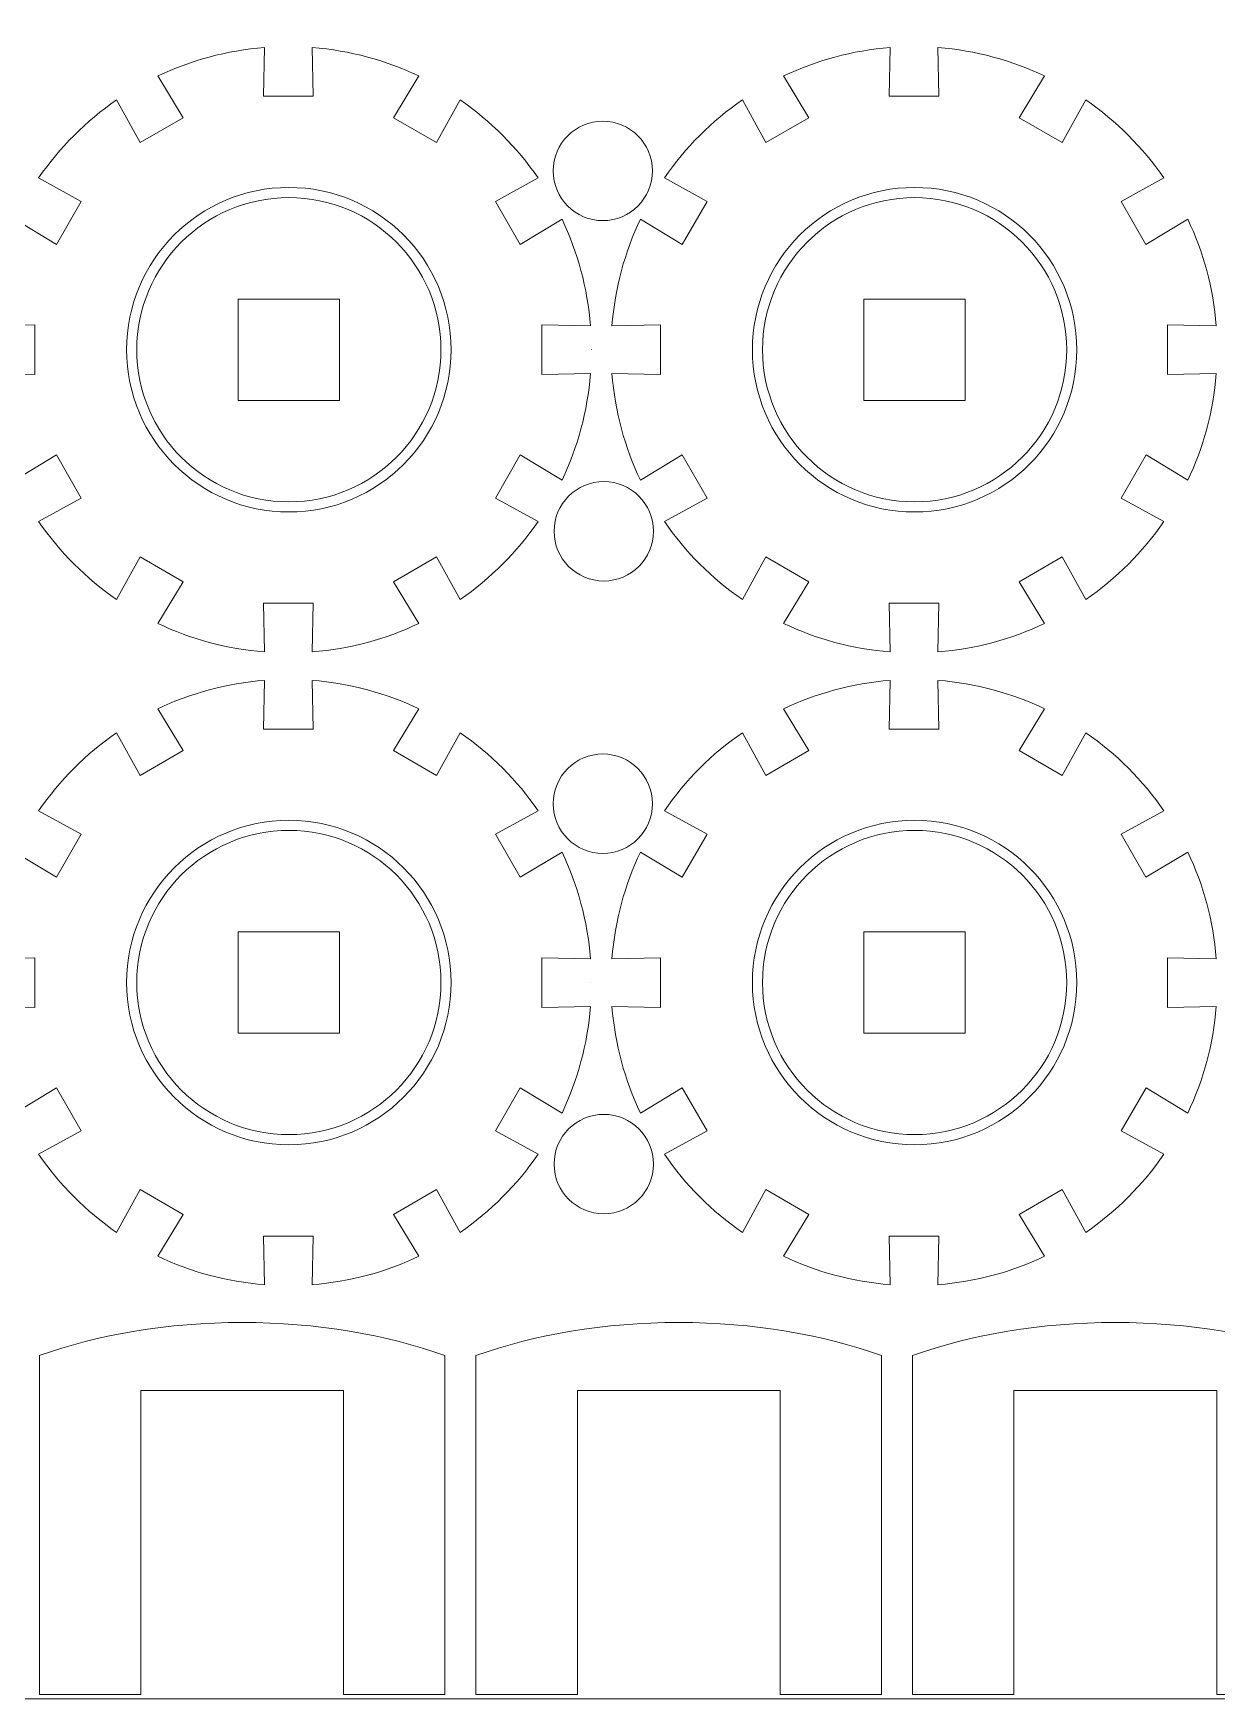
# Model space of a CAD drawing. Header units: centimetres. Extents: x -226 to -75, y 0 to 222.
# Drawn here: x -222.06 to -216.22, y 0.32 to 8.53 of the extents above; entities that cross this region are included whole.
import ezdxf

# ---------------------------------------------------------------- set-up
doc = ezdxf.new("R2010")
doc.units = ezdxf.units.CM
doc.header["$MEASUREMENT"] = 0
doc.layers.add('layer 1', color=7, linetype='Continuous')

msp = doc.modelspace()

# ---------------------------------------------------------------- linework, layer by layer
at = {"layer": 'layer 1', "color": 250, "lineweight": 20}
msp.add_lwpolyline([(-225.83724, 0.31703), (-195.83724, 0.31703), (-195.83724, 30.31703), (-225.83724, 30.31703), (-225.83724, 0.31703)], close=True, dxfattribs=at)
at = {"layer": 'layer 1', "color": 1, "lineweight": 9}
for points, knots in [([(-219.78056, 6.23649), (-219.78056, 6.23649), (-219.65805, 6.44865), (-219.65805, 6.44865), (-219.65805, 6.44865), (-219.65805, 6.44865), (-219.45216, 6.32405), (-219.45216, 6.32405), (-219.45216, 6.32405), (-219.37512, 6.48545), (-219.3265, 6.66286), (-219.31193, 6.84987), (-219.31193, 6.84987), (-219.31193, 6.84987), (-219.55189, 6.84496), (-219.55189, 6.84496), (-219.55189, 6.84496), (-219.55189, 6.84496), (-219.55189, 7.08997), (-219.55189, 7.08997), (-219.55189, 7.08997), (-219.55189, 7.08997), (-219.31193, 7.08503), (-219.31193, 7.08503), (-219.31193, 7.08503), (-219.32647, 7.27204), (-219.37508, 7.44945), (-219.45213, 7.61081), (-219.45213, 7.61081), (-219.45213, 7.61081), (-219.65808, 7.48631), (-219.65808, 7.48631), (-219.65808, 7.48631), (-219.65808, 7.48631), (-219.7806, 7.69844), (-219.7806, 7.69844), (-219.7806, 7.69844), (-219.7806, 7.69844), (-219.57003, 7.81429), (-219.57003, 7.81429), (-219.57003, 7.81429), (-219.67374, 7.96482), (-219.80424, 8.09531), (-219.95477, 8.1991), (-219.95477, 8.1991), (-219.95477, 8.1991), (-220.07072, 7.98853), (-220.07072, 7.98853), (-220.07072, 7.98853), (-220.07072, 7.98853), (-220.28289, 8.11105), (-220.28289, 8.11105), (-220.28289, 8.11105), (-220.28289, 8.11105), (-220.15825, 8.317), (-220.15825, 8.317), (-220.15825, 8.317), (-220.31961, 8.39401), (-220.49706, 8.44266), (-220.68403, 8.45726), (-220.68403, 8.45726), (-220.68403, 8.45726), (-220.67916, 8.21727), (-220.67916, 8.21727), (-220.67916, 8.21727), (-220.67916, 8.21727), (-220.92416, 8.21727), (-220.92416, 8.21727), (-220.92416, 8.21727), (-220.92416, 8.21727), (-220.91926, 8.45726), (-220.91926, 8.45726), (-220.91926, 8.45726), (-221.10627, 8.44266), (-221.28365, 8.39408), (-221.44501, 8.317), (-221.44501, 8.317), (-221.44501, 8.317), (-221.32048, 8.11112), (-221.32048, 8.11112), (-221.32048, 8.11112), (-221.32048, 8.11112), (-221.53267, 7.9886), (-221.53267, 7.9886), (-221.53267, 7.9886), (-221.53267, 7.9886), (-221.64852, 8.1991), (-221.64852, 8.1991), (-221.64852, 8.1991), (-221.79905, 8.09538), (-221.92958, 7.96489), (-222.03326, 7.81436), (-222.03326, 7.81436), (-222.03326, 7.81436), (-221.82283, 7.69844), (-221.82283, 7.69844), (-221.82283, 7.69844), (-221.82283, 7.69844), (-221.94528, 7.48631), (-221.94528, 7.48631), (-221.94528, 7.48631), (-221.94528, 7.48631), (-222.15116, 7.61088), (-222.15116, 7.61088), (-222.15116, 7.61088), (-222.22828, 7.44952), (-222.27689, 7.27207), (-222.29146, 7.0851), (-222.29146, 7.0851), (-222.29146, 7.0851), (-222.05154, 7.08997), (-222.05154, 7.08997), (-222.05154, 7.08997), (-222.05154, 7.08997), (-222.0515, 6.84496), (-222.0515, 6.84496), (-222.0515, 6.84496), (-222.0515, 6.84496), (-222.29146, 6.84994), (-222.29146, 6.84994), (-222.29146, 6.84994), (-222.27689, 6.66293), (-222.22828, 6.48552), (-222.1512, 6.32412), (-222.1512, 6.32412), (-222.1512, 6.32412), (-221.94535, 6.44865), (-221.94535, 6.44865), (-221.94535, 6.44865), (-221.94535, 6.44865), (-221.82283, 6.23649), (-221.82283, 6.23649), (-221.82283, 6.23649), (-221.82283, 6.23649), (-222.0333, 6.12068), (-222.0333, 6.12068), (-222.0333, 6.12068), (-221.92958, 5.97011), (-221.79909, 5.83955), (-221.64852, 5.73587), (-221.64852, 5.73587), (-221.64852, 5.73587), (-221.53271, 5.94626), (-221.53271, 5.94626), (-221.53271, 5.94626), (-221.53271, 5.94626), (-221.32051, 5.82385), (-221.32051, 5.82385), (-221.32051, 5.82385), (-221.32051, 5.82385), (-221.44508, 5.61797), (-221.44508, 5.61797), (-221.44508, 5.61797), (-221.28368, 5.54092), (-221.10627, 5.49227), (-220.91926, 5.47774), (-220.91926, 5.47774), (-220.91926, 5.47774), (-220.92416, 5.71766), (-220.92416, 5.71766), (-220.92416, 5.71766), (-220.92416, 5.71766), (-220.67916, 5.71766), (-220.67916, 5.71766), (-220.67916, 5.71766), (-220.67916, 5.71766), (-220.68406, 5.47774), (-220.68406, 5.47774), (-220.68406, 5.47774), (-220.49713, 5.49227), (-220.31968, 5.54092), (-220.15832, 5.61797), (-220.15832, 5.61797), (-220.15832, 5.61797), (-220.28285, 5.82385), (-220.28285, 5.82385), (-220.28285, 5.82385), (-220.28285, 5.82385), (-220.07069, 5.94633), (-220.07069, 5.94633), (-220.07069, 5.94633), (-220.07069, 5.94633), (-219.95484, 5.73587), (-219.95484, 5.73587), (-219.95484, 5.73587), (-219.80431, 5.83955), (-219.67381, 5.97011), (-219.5701, 6.12061), (-219.5701, 6.12061), (-219.5701, 6.12061), (-219.78056, 6.23649), (-219.78056, 6.23649)], [0, 0, 0, 0, 0.0204082, 0.0204082, 0.0204082, 0.0204082, 0.0408163, 0.0408163, 0.0408163, 0.0408163, 0.0612245, 0.0612245, 0.0612245, 0.0612245, 0.0816327, 0.0816327, 0.0816327, 0.0816327, 0.1020408, 0.1020408, 0.1020408, 0.1020408, 0.122449, 0.122449, 0.122449, 0.122449, 0.1428571, 0.1428571, 0.1428571, 0.1428571, 0.1632653, 0.1632653, 0.1632653, 0.1632653, 0.1836735, 0.1836735, 0.1836735, 0.1836735, 0.2040816, 0.2040816, 0.2040816, 0.2040816, 0.2244898, 0.2244898, 0.2244898, 0.2244898, 0.244898, 0.244898, 0.244898, 0.244898, 0.2653061, 0.2653061, 0.2653061, 0.2653061, 0.2857143, 0.2857143, 0.2857143, 0.2857143, 0.3061224, 0.3061224, 0.3061224, 0.3061224, 0.3265306, 0.3265306, 0.3265306, 0.3265306, 0.3469388, 0.3469388, 0.3469388, 0.3469388, 0.3673469, 0.3673469, 0.3673469, 0.3673469, 0.3877551, 0.3877551, 0.3877551, 0.3877551, 0.4081633, 0.4081633, 0.4081633, 0.4081633, 0.4285714, 0.4285714, 0.4285714, 0.4285714, 0.4489796, 0.4489796, 0.4489796, 0.4489796, 0.4693878, 0.4693878, 0.4693878, 0.4693878, 0.4897959, 0.4897959, 0.4897959, 0.4897959, 0.5102041, 0.5102041, 0.5102041, 0.5102041, 0.5306122, 0.5306122, 0.5306122, 0.5306122, 0.5510204, 0.5510204, 0.5510204, 0.5510204, 0.5714286, 0.5714286, 0.5714286, 0.5714286, 0.5918367, 0.5918367, 0.5918367, 0.5918367, 0.6122449, 0.6122449, 0.6122449, 0.6122449, 0.6326531, 0.6326531, 0.6326531, 0.6326531, 0.6530612, 0.6530612, 0.6530612, 0.6530612, 0.6734694, 0.6734694, 0.6734694, 0.6734694, 0.6938776, 0.6938776, 0.6938776, 0.6938776, 0.7142857, 0.7142857, 0.7142857, 0.7142857, 0.7346939, 0.7346939, 0.7346939, 0.7346939, 0.755102, 0.755102, 0.755102, 0.755102, 0.7755102, 0.7755102, 0.7755102, 0.7755102, 0.7959184, 0.7959184, 0.7959184, 0.7959184, 0.8163265, 0.8163265, 0.8163265, 0.8163265, 0.8367347, 0.8367347, 0.8367347, 0.8367347, 0.8571429, 0.8571429, 0.8571429, 0.8571429, 0.877551, 0.877551, 0.877551, 0.877551, 0.8979592, 0.8979592, 0.8979592, 0.8979592, 0.9183673, 0.9183673, 0.9183673, 0.9183673, 0.9387755, 0.9387755, 0.9387755, 0.9387755, 0.9591837, 0.9591837, 0.9591837, 0.9591837, 1, 1, 1, 1]), ([(-216.69486, 6.23649), (-216.69486, 6.23649), (-216.57234, 6.44865), (-216.57234, 6.44865), (-216.57234, 6.44865), (-216.57234, 6.44865), (-216.36646, 6.32405), (-216.36646, 6.32405), (-216.36646, 6.32405), (-216.28941, 6.48545), (-216.2408, 6.66286), (-216.22623, 6.84987), (-216.22623, 6.84987), (-216.22623, 6.84987), (-216.46619, 6.84496), (-216.46619, 6.84496), (-216.46619, 6.84496), (-216.46619, 6.84496), (-216.46619, 7.08997), (-216.46619, 7.08997), (-216.46619, 7.08997), (-216.46619, 7.08997), (-216.22623, 7.08503), (-216.22623, 7.08503), (-216.22623, 7.08503), (-216.24076, 7.27204), (-216.28938, 7.44945), (-216.36642, 7.61081), (-216.36642, 7.61081), (-216.36642, 7.61081), (-216.57238, 7.48631), (-216.57238, 7.48631), (-216.57238, 7.48631), (-216.57238, 7.48631), (-216.6949, 7.69844), (-216.6949, 7.69844), (-216.6949, 7.69844), (-216.6949, 7.69844), (-216.48432, 7.81429), (-216.48432, 7.81429), (-216.48432, 7.81429), (-216.58804, 7.96482), (-216.71853, 8.09531), (-216.86906, 8.1991), (-216.86906, 8.1991), (-216.86906, 8.1991), (-216.98502, 7.98853), (-216.98502, 7.98853), (-216.98502, 7.98853), (-216.98502, 7.98853), (-217.19718, 8.11105), (-217.19718, 8.11105), (-217.19718, 8.11105), (-217.19718, 8.11105), (-217.07254, 8.317), (-217.07254, 8.317), (-217.07254, 8.317), (-217.2339, 8.39401), (-217.41135, 8.44266), (-217.59832, 8.45726), (-217.59832, 8.45726), (-217.59832, 8.45726), (-217.59346, 8.21727), (-217.59346, 8.21727), (-217.59346, 8.21727), (-217.59346, 8.21727), (-217.83846, 8.21727), (-217.83846, 8.21727), (-217.83846, 8.21727), (-217.83846, 8.21727), (-217.83356, 8.45726), (-217.83356, 8.45726), (-217.83356, 8.45726), (-218.02056, 8.44266), (-218.19794, 8.39408), (-218.3593, 8.317), (-218.3593, 8.317), (-218.3593, 8.317), (-218.23477, 8.11112), (-218.23477, 8.11112), (-218.23477, 8.11112), (-218.23477, 8.11112), (-218.44697, 7.9886), (-218.44697, 7.9886), (-218.44697, 7.9886), (-218.44697, 7.9886), (-218.56282, 8.1991), (-218.56282, 8.1991), (-218.56282, 8.1991), (-218.71335, 8.09538), (-218.84388, 7.96489), (-218.94756, 7.81436), (-218.94756, 7.81436), (-218.94756, 7.81436), (-218.73713, 7.69844), (-218.73713, 7.69844), (-218.73713, 7.69844), (-218.73713, 7.69844), (-218.85958, 7.48631), (-218.85958, 7.48631), (-218.85958, 7.48631), (-218.85958, 7.48631), (-219.06546, 7.61088), (-219.06546, 7.61088), (-219.06546, 7.61088), (-219.14257, 7.44952), (-219.19119, 7.27207), (-219.20576, 7.0851), (-219.20576, 7.0851), (-219.20576, 7.0851), (-218.96583, 7.08997), (-218.96583, 7.08997), (-218.96583, 7.08997), (-218.96583, 7.08997), (-218.9658, 6.84496), (-218.9658, 6.84496), (-218.9658, 6.84496), (-218.9658, 6.84496), (-219.20576, 6.84994), (-219.20576, 6.84994), (-219.20576, 6.84994), (-219.19119, 6.66293), (-219.14257, 6.48552), (-219.06549, 6.32412), (-219.06549, 6.32412), (-219.06549, 6.32412), (-218.85965, 6.44865), (-218.85965, 6.44865), (-218.85965, 6.44865), (-218.85965, 6.44865), (-218.73713, 6.23649), (-218.73713, 6.23649), (-218.73713, 6.23649), (-218.73713, 6.23649), (-218.94759, 6.12068), (-218.94759, 6.12068), (-218.94759, 6.12068), (-218.84388, 5.97011), (-218.71338, 5.83955), (-218.56282, 5.73587), (-218.56282, 5.73587), (-218.56282, 5.73587), (-218.447, 5.94626), (-218.447, 5.94626), (-218.447, 5.94626), (-218.447, 5.94626), (-218.23481, 5.82385), (-218.23481, 5.82385), (-218.23481, 5.82385), (-218.23481, 5.82385), (-218.35937, 5.61797), (-218.35937, 5.61797), (-218.35937, 5.61797), (-218.19798, 5.54092), (-218.02056, 5.49227), (-217.83356, 5.47774), (-217.83356, 5.47774), (-217.83356, 5.47774), (-217.83846, 5.71766), (-217.83846, 5.71766), (-217.83846, 5.71766), (-217.83846, 5.71766), (-217.59346, 5.71766), (-217.59346, 5.71766), (-217.59346, 5.71766), (-217.59346, 5.71766), (-217.59836, 5.47774), (-217.59836, 5.47774), (-217.59836, 5.47774), (-217.41142, 5.49227), (-217.23398, 5.54092), (-217.07261, 5.61797), (-217.07261, 5.61797), (-217.07261, 5.61797), (-217.19715, 5.82385), (-217.19715, 5.82385), (-217.19715, 5.82385), (-217.19715, 5.82385), (-216.98498, 5.94633), (-216.98498, 5.94633), (-216.98498, 5.94633), (-216.98498, 5.94633), (-216.86913, 5.73587), (-216.86913, 5.73587), (-216.86913, 5.73587), (-216.7186, 5.83955), (-216.58811, 5.97011), (-216.48439, 6.12061), (-216.48439, 6.12061), (-216.48439, 6.12061), (-216.69486, 6.23649), (-216.69486, 6.23649)], [0, 0, 0, 0, 0.0204082, 0.0204082, 0.0204082, 0.0204082, 0.0408163, 0.0408163, 0.0408163, 0.0408163, 0.0612245, 0.0612245, 0.0612245, 0.0612245, 0.0816327, 0.0816327, 0.0816327, 0.0816327, 0.1020408, 0.1020408, 0.1020408, 0.1020408, 0.122449, 0.122449, 0.122449, 0.122449, 0.1428571, 0.1428571, 0.1428571, 0.1428571, 0.1632653, 0.1632653, 0.1632653, 0.1632653, 0.1836735, 0.1836735, 0.1836735, 0.1836735, 0.2040816, 0.2040816, 0.2040816, 0.2040816, 0.2244898, 0.2244898, 0.2244898, 0.2244898, 0.244898, 0.244898, 0.244898, 0.244898, 0.2653061, 0.2653061, 0.2653061, 0.2653061, 0.2857143, 0.2857143, 0.2857143, 0.2857143, 0.3061224, 0.3061224, 0.3061224, 0.3061224, 0.3265306, 0.3265306, 0.3265306, 0.3265306, 0.3469388, 0.3469388, 0.3469388, 0.3469388, 0.3673469, 0.3673469, 0.3673469, 0.3673469, 0.3877551, 0.3877551, 0.3877551, 0.3877551, 0.4081633, 0.4081633, 0.4081633, 0.4081633, 0.4285714, 0.4285714, 0.4285714, 0.4285714, 0.4489796, 0.4489796, 0.4489796, 0.4489796, 0.4693878, 0.4693878, 0.4693878, 0.4693878, 0.4897959, 0.4897959, 0.4897959, 0.4897959, 0.5102041, 0.5102041, 0.5102041, 0.5102041, 0.5306122, 0.5306122, 0.5306122, 0.5306122, 0.5510204, 0.5510204, 0.5510204, 0.5510204, 0.5714286, 0.5714286, 0.5714286, 0.5714286, 0.5918367, 0.5918367, 0.5918367, 0.5918367, 0.6122449, 0.6122449, 0.6122449, 0.6122449, 0.6326531, 0.6326531, 0.6326531, 0.6326531, 0.6530612, 0.6530612, 0.6530612, 0.6530612, 0.6734694, 0.6734694, 0.6734694, 0.6734694, 0.6938776, 0.6938776, 0.6938776, 0.6938776, 0.7142857, 0.7142857, 0.7142857, 0.7142857, 0.7346939, 0.7346939, 0.7346939, 0.7346939, 0.755102, 0.755102, 0.755102, 0.755102, 0.7755102, 0.7755102, 0.7755102, 0.7755102, 0.7959184, 0.7959184, 0.7959184, 0.7959184, 0.8163265, 0.8163265, 0.8163265, 0.8163265, 0.8367347, 0.8367347, 0.8367347, 0.8367347, 0.8571429, 0.8571429, 0.8571429, 0.8571429, 0.877551, 0.877551, 0.877551, 0.877551, 0.8979592, 0.8979592, 0.8979592, 0.8979592, 0.9183673, 0.9183673, 0.9183673, 0.9183673, 0.9387755, 0.9387755, 0.9387755, 0.9387755, 0.9591837, 0.9591837, 0.9591837, 0.9591837, 1, 1, 1, 1]), ([(-219.25102, 7.60413), (-219.38613, 7.60413), (-219.49602, 7.71409), (-219.49602, 7.84913), (-219.49602, 7.84913), (-219.49602, 7.98425), (-219.38613, 8.09417), (-219.25102, 8.09417), (-219.25102, 8.09417), (-219.11597, 8.09417), (-219.00605, 7.98425), (-219.00605, 7.84913), (-219.00605, 7.84913), (-219.00605, 7.71409), (-219.11597, 7.60413), (-219.25102, 7.60413)], [0, 0, 0, 0, 0.2, 0.2, 0.2, 0.2, 0.4, 0.4, 0.4, 0.4, 0.6, 0.6, 0.6, 0.6, 1, 1, 1, 1]), ([(-220.79918, 7.76749), (-220.35736, 7.76749), (-219.99915, 7.40935), (-219.99915, 6.96753), (-219.99915, 6.96753), (-219.99915, 6.52568), (-220.35736, 6.1675), (-220.79918, 6.1675), (-220.79918, 6.1675), (-221.24099, 6.1675), (-221.5992, 6.52568), (-221.5992, 6.96753), (-221.5992, 6.96753), (-221.5992, 7.40935), (-221.24099, 7.76749), (-220.79918, 7.76749)], [0, 0, 0, 0, 0.2, 0.2, 0.2, 0.2, 0.4, 0.4, 0.4, 0.4, 0.6, 0.6, 0.6, 0.6, 1, 1, 1, 1]), ([(-217.71347, 7.76749), (-217.27162, 7.76749), (-216.91344, 7.40935), (-216.91344, 6.96753), (-216.91344, 6.96753), (-216.91344, 6.52568), (-217.27162, 6.1675), (-217.71347, 6.1675), (-217.71347, 6.1675), (-218.15525, 6.1675), (-218.51346, 6.52568), (-218.51346, 6.96753), (-218.51346, 6.96753), (-218.51346, 7.40935), (-218.15525, 7.76749), (-217.71347, 7.76749)], [0, 0, 0, 0, 0.2, 0.2, 0.2, 0.2, 0.4, 0.4, 0.4, 0.4, 0.6, 0.6, 0.6, 0.6, 1, 1, 1, 1]), ([(-220.79918, 7.71747), (-221.21337, 7.71747), (-221.54918, 7.3817), (-221.54918, 6.96754), (-221.54918, 6.96754), (-221.54918, 6.5533), (-221.21337, 6.21753), (-220.79918, 6.21753), (-220.79918, 6.21753), (-220.38494, 6.21753), (-220.04917, 6.5533), (-220.04917, 6.96754), (-220.04917, 6.96754), (-220.04917, 7.3817), (-220.38494, 7.71747), (-220.79918, 7.71747)], [0, 0, 0, 0, 0.2, 0.2, 0.2, 0.2, 0.4, 0.4, 0.4, 0.4, 0.6, 0.6, 0.6, 0.6, 1, 1, 1, 1]), ([(-217.71347, 7.71747), (-218.12763, 7.71747), (-218.46348, 7.3817), (-218.46348, 6.96754), (-218.46348, 6.96754), (-218.46348, 6.5533), (-218.12763, 6.21753), (-217.71347, 6.21753), (-217.71347, 6.21753), (-217.29924, 6.21753), (-216.96347, 6.5533), (-216.96347, 6.96754), (-216.96347, 6.96754), (-216.96347, 7.3817), (-217.29924, 7.71747), (-217.71347, 7.71747)], [0, 0, 0, 0, 0.2, 0.2, 0.2, 0.2, 0.4, 0.4, 0.4, 0.4, 0.6, 0.6, 0.6, 0.6, 1, 1, 1, 1]), ([(-219.3069, 6.96678), (-219.3069, 6.96678), (-219.3069, 6.96749), (-219.3069, 6.96749), (-219.3069, 6.96749), (-219.3069, 6.96749), (-219.3069, 6.96816), (-219.3069, 6.96816), (-219.3069, 6.96816), (-219.3069, 6.96816), (-219.3069, 6.96678), (-219.3069, 6.96678)], [0, 0, 0, 0, 0.25, 0.25, 0.25, 0.25, 0.5, 0.5, 0.5, 0.5, 1, 1, 1, 1]), ([(-219.24633, 5.82728), (-219.38141, 5.82728), (-219.49134, 5.93725), (-219.49134, 6.07236), (-219.49134, 6.07236), (-219.49134, 6.2074), (-219.38141, 6.31733), (-219.24633, 6.31733), (-219.24633, 6.31733), (-219.11122, 6.31733), (-219.00133, 6.2074), (-219.00133, 6.07236), (-219.00133, 6.07236), (-219.00133, 5.93725), (-219.11122, 5.82728), (-219.24633, 5.82728)], [0, 0, 0, 0, 0.2, 0.2, 0.2, 0.2, 0.4, 0.4, 0.4, 0.4, 0.6, 0.6, 0.6, 0.6, 1, 1, 1, 1]), ([(-219.78056, 3.11679), (-219.78056, 3.11679), (-219.65805, 3.32895), (-219.65805, 3.32895), (-219.65805, 3.32895), (-219.65805, 3.32895), (-219.45216, 3.20435), (-219.45216, 3.20435), (-219.45216, 3.20435), (-219.37512, 3.36574), (-219.3265, 3.54315), (-219.31193, 3.73016), (-219.31193, 3.73016), (-219.31193, 3.73016), (-219.55189, 3.72526), (-219.55189, 3.72526), (-219.55189, 3.72526), (-219.55189, 3.72526), (-219.55189, 3.97026), (-219.55189, 3.97026), (-219.55189, 3.97026), (-219.55189, 3.97026), (-219.31193, 3.96532), (-219.31193, 3.96532), (-219.31193, 3.96532), (-219.32647, 4.15233), (-219.37508, 4.32974), (-219.45213, 4.4911), (-219.45213, 4.4911), (-219.45213, 4.4911), (-219.65808, 4.36661), (-219.65808, 4.36661), (-219.65808, 4.36661), (-219.65808, 4.36661), (-219.7806, 4.57873), (-219.7806, 4.57873), (-219.7806, 4.57873), (-219.7806, 4.57873), (-219.57003, 4.69459), (-219.57003, 4.69459), (-219.57003, 4.69459), (-219.67374, 4.84512), (-219.80424, 4.97561), (-219.95477, 5.0794), (-219.95477, 5.0794), (-219.95477, 5.0794), (-220.07072, 4.86882), (-220.07072, 4.86882), (-220.07072, 4.86882), (-220.07072, 4.86882), (-220.28289, 4.99134), (-220.28289, 4.99134), (-220.28289, 4.99134), (-220.28289, 4.99134), (-220.15825, 5.19729), (-220.15825, 5.19729), (-220.15825, 5.19729), (-220.31961, 5.27431), (-220.49706, 5.32295), (-220.68403, 5.33756), (-220.68403, 5.33756), (-220.68403, 5.33756), (-220.67916, 5.09756), (-220.67916, 5.09756), (-220.67916, 5.09756), (-220.67916, 5.09756), (-220.92416, 5.09756), (-220.92416, 5.09756), (-220.92416, 5.09756), (-220.92416, 5.09756), (-220.91926, 5.33756), (-220.91926, 5.33756), (-220.91926, 5.33756), (-221.10627, 5.32295), (-221.28365, 5.27438), (-221.44501, 5.19729), (-221.44501, 5.19729), (-221.44501, 5.19729), (-221.32048, 4.99141), (-221.32048, 4.99141), (-221.32048, 4.99141), (-221.32048, 4.99141), (-221.53267, 4.86889), (-221.53267, 4.86889), (-221.53267, 4.86889), (-221.53267, 4.86889), (-221.64852, 5.0794), (-221.64852, 5.0794), (-221.64852, 5.0794), (-221.79905, 4.97568), (-221.92958, 4.84519), (-222.03326, 4.69466), (-222.03326, 4.69466), (-222.03326, 4.69466), (-221.82283, 4.57873), (-221.82283, 4.57873), (-221.82283, 4.57873), (-221.82283, 4.57873), (-221.94528, 4.36661), (-221.94528, 4.36661), (-221.94528, 4.36661), (-221.94528, 4.36661), (-222.15116, 4.49117), (-222.15116, 4.49117), (-222.15116, 4.49117), (-222.22828, 4.32981), (-222.27689, 4.15237), (-222.29146, 3.96539), (-222.29146, 3.96539), (-222.29146, 3.96539), (-222.05154, 3.97026), (-222.05154, 3.97026), (-222.05154, 3.97026), (-222.05154, 3.97026), (-222.0515, 3.72526), (-222.0515, 3.72526), (-222.0515, 3.72526), (-222.0515, 3.72526), (-222.29146, 3.73023), (-222.29146, 3.73023), (-222.29146, 3.73023), (-222.27689, 3.54322), (-222.22828, 3.36581), (-222.1512, 3.20442), (-222.1512, 3.20442), (-222.1512, 3.20442), (-221.94535, 3.32895), (-221.94535, 3.32895), (-221.94535, 3.32895), (-221.94535, 3.32895), (-221.82283, 3.11679), (-221.82283, 3.11679), (-221.82283, 3.11679), (-221.82283, 3.11679), (-222.0333, 3.00097), (-222.0333, 3.00097), (-222.0333, 3.00097), (-221.92958, 2.8504), (-221.79909, 2.71984), (-221.64852, 2.61616), (-221.64852, 2.61616), (-221.64852, 2.61616), (-221.53271, 2.82656), (-221.53271, 2.82656), (-221.53271, 2.82656), (-221.53271, 2.82656), (-221.32051, 2.70414), (-221.32051, 2.70414), (-221.32051, 2.70414), (-221.32051, 2.70414), (-221.44508, 2.49826), (-221.44508, 2.49826), (-221.44508, 2.49826), (-221.28368, 2.42121), (-221.10627, 2.37257), (-220.91926, 2.35803), (-220.91926, 2.35803), (-220.91926, 2.35803), (-220.92416, 2.59796), (-220.92416, 2.59796), (-220.92416, 2.59796), (-220.92416, 2.59796), (-220.67916, 2.59796), (-220.67916, 2.59796), (-220.67916, 2.59796), (-220.67916, 2.59796), (-220.68406, 2.35803), (-220.68406, 2.35803), (-220.68406, 2.35803), (-220.49713, 2.37257), (-220.31968, 2.42121), (-220.15832, 2.49826), (-220.15832, 2.49826), (-220.15832, 2.49826), (-220.28285, 2.70414), (-220.28285, 2.70414), (-220.28285, 2.70414), (-220.28285, 2.70414), (-220.07069, 2.82663), (-220.07069, 2.82663), (-220.07069, 2.82663), (-220.07069, 2.82663), (-219.95484, 2.61616), (-219.95484, 2.61616), (-219.95484, 2.61616), (-219.80431, 2.71984), (-219.67381, 2.8504), (-219.5701, 3.0009), (-219.5701, 3.0009), (-219.5701, 3.0009), (-219.78056, 3.11679), (-219.78056, 3.11679)], [0, 0, 0, 0, 0.0204082, 0.0204082, 0.0204082, 0.0204082, 0.0408163, 0.0408163, 0.0408163, 0.0408163, 0.0612245, 0.0612245, 0.0612245, 0.0612245, 0.0816327, 0.0816327, 0.0816327, 0.0816327, 0.1020408, 0.1020408, 0.1020408, 0.1020408, 0.122449, 0.122449, 0.122449, 0.122449, 0.1428571, 0.1428571, 0.1428571, 0.1428571, 0.1632653, 0.1632653, 0.1632653, 0.1632653, 0.1836735, 0.1836735, 0.1836735, 0.1836735, 0.2040816, 0.2040816, 0.2040816, 0.2040816, 0.2244898, 0.2244898, 0.2244898, 0.2244898, 0.244898, 0.244898, 0.244898, 0.244898, 0.2653061, 0.2653061, 0.2653061, 0.2653061, 0.2857143, 0.2857143, 0.2857143, 0.2857143, 0.3061224, 0.3061224, 0.3061224, 0.3061224, 0.3265306, 0.3265306, 0.3265306, 0.3265306, 0.3469388, 0.3469388, 0.3469388, 0.3469388, 0.3673469, 0.3673469, 0.3673469, 0.3673469, 0.3877551, 0.3877551, 0.3877551, 0.3877551, 0.4081633, 0.4081633, 0.4081633, 0.4081633, 0.4285714, 0.4285714, 0.4285714, 0.4285714, 0.4489796, 0.4489796, 0.4489796, 0.4489796, 0.4693878, 0.4693878, 0.4693878, 0.4693878, 0.4897959, 0.4897959, 0.4897959, 0.4897959, 0.5102041, 0.5102041, 0.5102041, 0.5102041, 0.5306122, 0.5306122, 0.5306122, 0.5306122, 0.5510204, 0.5510204, 0.5510204, 0.5510204, 0.5714286, 0.5714286, 0.5714286, 0.5714286, 0.5918367, 0.5918367, 0.5918367, 0.5918367, 0.6122449, 0.6122449, 0.6122449, 0.6122449, 0.6326531, 0.6326531, 0.6326531, 0.6326531, 0.6530612, 0.6530612, 0.6530612, 0.6530612, 0.6734694, 0.6734694, 0.6734694, 0.6734694, 0.6938776, 0.6938776, 0.6938776, 0.6938776, 0.7142857, 0.7142857, 0.7142857, 0.7142857, 0.7346939, 0.7346939, 0.7346939, 0.7346939, 0.755102, 0.755102, 0.755102, 0.755102, 0.7755102, 0.7755102, 0.7755102, 0.7755102, 0.7959184, 0.7959184, 0.7959184, 0.7959184, 0.8163265, 0.8163265, 0.8163265, 0.8163265, 0.8367347, 0.8367347, 0.8367347, 0.8367347, 0.8571429, 0.8571429, 0.8571429, 0.8571429, 0.877551, 0.877551, 0.877551, 0.877551, 0.8979592, 0.8979592, 0.8979592, 0.8979592, 0.9183673, 0.9183673, 0.9183673, 0.9183673, 0.9387755, 0.9387755, 0.9387755, 0.9387755, 0.9591837, 0.9591837, 0.9591837, 0.9591837, 1, 1, 1, 1]), ([(-216.69486, 3.11679), (-216.69486, 3.11679), (-216.57234, 3.32895), (-216.57234, 3.32895), (-216.57234, 3.32895), (-216.57234, 3.32895), (-216.36646, 3.20435), (-216.36646, 3.20435), (-216.36646, 3.20435), (-216.28941, 3.36574), (-216.2408, 3.54315), (-216.22623, 3.73016), (-216.22623, 3.73016), (-216.22623, 3.73016), (-216.46619, 3.72526), (-216.46619, 3.72526), (-216.46619, 3.72526), (-216.46619, 3.72526), (-216.46619, 3.97026), (-216.46619, 3.97026), (-216.46619, 3.97026), (-216.46619, 3.97026), (-216.22623, 3.96532), (-216.22623, 3.96532), (-216.22623, 3.96532), (-216.24076, 4.15233), (-216.28938, 4.32974), (-216.36642, 4.4911), (-216.36642, 4.4911), (-216.36642, 4.4911), (-216.57238, 4.36661), (-216.57238, 4.36661), (-216.57238, 4.36661), (-216.57238, 4.36661), (-216.6949, 4.57873), (-216.6949, 4.57873), (-216.6949, 4.57873), (-216.6949, 4.57873), (-216.48432, 4.69459), (-216.48432, 4.69459), (-216.48432, 4.69459), (-216.58804, 4.84512), (-216.71853, 4.97561), (-216.86906, 5.0794), (-216.86906, 5.0794), (-216.86906, 5.0794), (-216.98502, 4.86882), (-216.98502, 4.86882), (-216.98502, 4.86882), (-216.98502, 4.86882), (-217.19718, 4.99134), (-217.19718, 4.99134), (-217.19718, 4.99134), (-217.19718, 4.99134), (-217.07254, 5.19729), (-217.07254, 5.19729), (-217.07254, 5.19729), (-217.2339, 5.27431), (-217.41135, 5.32295), (-217.59832, 5.33756), (-217.59832, 5.33756), (-217.59832, 5.33756), (-217.59346, 5.09756), (-217.59346, 5.09756), (-217.59346, 5.09756), (-217.59346, 5.09756), (-217.83846, 5.09756), (-217.83846, 5.09756), (-217.83846, 5.09756), (-217.83846, 5.09756), (-217.83356, 5.33756), (-217.83356, 5.33756), (-217.83356, 5.33756), (-218.02056, 5.32295), (-218.19794, 5.27438), (-218.3593, 5.19729), (-218.3593, 5.19729), (-218.3593, 5.19729), (-218.23477, 4.99141), (-218.23477, 4.99141), (-218.23477, 4.99141), (-218.23477, 4.99141), (-218.44697, 4.86889), (-218.44697, 4.86889), (-218.44697, 4.86889), (-218.44697, 4.86889), (-218.56282, 5.0794), (-218.56282, 5.0794), (-218.56282, 5.0794), (-218.71335, 4.97568), (-218.84388, 4.84519), (-218.94756, 4.69466), (-218.94756, 4.69466), (-218.94756, 4.69466), (-218.73713, 4.57873), (-218.73713, 4.57873), (-218.73713, 4.57873), (-218.73713, 4.57873), (-218.85958, 4.36661), (-218.85958, 4.36661), (-218.85958, 4.36661), (-218.85958, 4.36661), (-219.06546, 4.49117), (-219.06546, 4.49117), (-219.06546, 4.49117), (-219.14257, 4.32981), (-219.19119, 4.15237), (-219.20576, 3.96539), (-219.20576, 3.96539), (-219.20576, 3.96539), (-218.96583, 3.97026), (-218.96583, 3.97026), (-218.96583, 3.97026), (-218.96583, 3.97026), (-218.9658, 3.72526), (-218.9658, 3.72526), (-218.9658, 3.72526), (-218.9658, 3.72526), (-219.20576, 3.73023), (-219.20576, 3.73023), (-219.20576, 3.73023), (-219.19119, 3.54322), (-219.14257, 3.36581), (-219.06549, 3.20442), (-219.06549, 3.20442), (-219.06549, 3.20442), (-218.85965, 3.32895), (-218.85965, 3.32895), (-218.85965, 3.32895), (-218.85965, 3.32895), (-218.73713, 3.11679), (-218.73713, 3.11679), (-218.73713, 3.11679), (-218.73713, 3.11679), (-218.94759, 3.00097), (-218.94759, 3.00097), (-218.94759, 3.00097), (-218.84388, 2.8504), (-218.71338, 2.71984), (-218.56282, 2.61616), (-218.56282, 2.61616), (-218.56282, 2.61616), (-218.447, 2.82656), (-218.447, 2.82656), (-218.447, 2.82656), (-218.447, 2.82656), (-218.23481, 2.70414), (-218.23481, 2.70414), (-218.23481, 2.70414), (-218.23481, 2.70414), (-218.35937, 2.49826), (-218.35937, 2.49826), (-218.35937, 2.49826), (-218.19798, 2.42121), (-218.02056, 2.37257), (-217.83356, 2.35803), (-217.83356, 2.35803), (-217.83356, 2.35803), (-217.83846, 2.59796), (-217.83846, 2.59796), (-217.83846, 2.59796), (-217.83846, 2.59796), (-217.59346, 2.59796), (-217.59346, 2.59796), (-217.59346, 2.59796), (-217.59346, 2.59796), (-217.59836, 2.35803), (-217.59836, 2.35803), (-217.59836, 2.35803), (-217.41142, 2.37257), (-217.23398, 2.42121), (-217.07261, 2.49826), (-217.07261, 2.49826), (-217.07261, 2.49826), (-217.19715, 2.70414), (-217.19715, 2.70414), (-217.19715, 2.70414), (-217.19715, 2.70414), (-216.98498, 2.82663), (-216.98498, 2.82663), (-216.98498, 2.82663), (-216.98498, 2.82663), (-216.86913, 2.61616), (-216.86913, 2.61616), (-216.86913, 2.61616), (-216.7186, 2.71984), (-216.58811, 2.8504), (-216.48439, 3.0009), (-216.48439, 3.0009), (-216.48439, 3.0009), (-216.69486, 3.11679), (-216.69486, 3.11679)], [0, 0, 0, 0, 0.0204082, 0.0204082, 0.0204082, 0.0204082, 0.0408163, 0.0408163, 0.0408163, 0.0408163, 0.0612245, 0.0612245, 0.0612245, 0.0612245, 0.0816327, 0.0816327, 0.0816327, 0.0816327, 0.1020408, 0.1020408, 0.1020408, 0.1020408, 0.122449, 0.122449, 0.122449, 0.122449, 0.1428571, 0.1428571, 0.1428571, 0.1428571, 0.1632653, 0.1632653, 0.1632653, 0.1632653, 0.1836735, 0.1836735, 0.1836735, 0.1836735, 0.2040816, 0.2040816, 0.2040816, 0.2040816, 0.2244898, 0.2244898, 0.2244898, 0.2244898, 0.244898, 0.244898, 0.244898, 0.244898, 0.2653061, 0.2653061, 0.2653061, 0.2653061, 0.2857143, 0.2857143, 0.2857143, 0.2857143, 0.3061224, 0.3061224, 0.3061224, 0.3061224, 0.3265306, 0.3265306, 0.3265306, 0.3265306, 0.3469388, 0.3469388, 0.3469388, 0.3469388, 0.3673469, 0.3673469, 0.3673469, 0.3673469, 0.3877551, 0.3877551, 0.3877551, 0.3877551, 0.4081633, 0.4081633, 0.4081633, 0.4081633, 0.4285714, 0.4285714, 0.4285714, 0.4285714, 0.4489796, 0.4489796, 0.4489796, 0.4489796, 0.4693878, 0.4693878, 0.4693878, 0.4693878, 0.4897959, 0.4897959, 0.4897959, 0.4897959, 0.5102041, 0.5102041, 0.5102041, 0.5102041, 0.5306122, 0.5306122, 0.5306122, 0.5306122, 0.5510204, 0.5510204, 0.5510204, 0.5510204, 0.5714286, 0.5714286, 0.5714286, 0.5714286, 0.5918367, 0.5918367, 0.5918367, 0.5918367, 0.6122449, 0.6122449, 0.6122449, 0.6122449, 0.6326531, 0.6326531, 0.6326531, 0.6326531, 0.6530612, 0.6530612, 0.6530612, 0.6530612, 0.6734694, 0.6734694, 0.6734694, 0.6734694, 0.6938776, 0.6938776, 0.6938776, 0.6938776, 0.7142857, 0.7142857, 0.7142857, 0.7142857, 0.7346939, 0.7346939, 0.7346939, 0.7346939, 0.755102, 0.755102, 0.755102, 0.755102, 0.7755102, 0.7755102, 0.7755102, 0.7755102, 0.7959184, 0.7959184, 0.7959184, 0.7959184, 0.8163265, 0.8163265, 0.8163265, 0.8163265, 0.8367347, 0.8367347, 0.8367347, 0.8367347, 0.8571429, 0.8571429, 0.8571429, 0.8571429, 0.877551, 0.877551, 0.877551, 0.877551, 0.8979592, 0.8979592, 0.8979592, 0.8979592, 0.9183673, 0.9183673, 0.9183673, 0.9183673, 0.9387755, 0.9387755, 0.9387755, 0.9387755, 0.9591837, 0.9591837, 0.9591837, 0.9591837, 1, 1, 1, 1]), ([(-219.25102, 4.48442), (-219.38613, 4.48442), (-219.49602, 4.59438), (-219.49602, 4.72942), (-219.49602, 4.72942), (-219.49602, 4.86454), (-219.38613, 4.97446), (-219.25102, 4.97446), (-219.25102, 4.97446), (-219.11597, 4.97446), (-219.00605, 4.86454), (-219.00605, 4.72942), (-219.00605, 4.72942), (-219.00605, 4.59438), (-219.11597, 4.48442), (-219.25102, 4.48442)], [0, 0, 0, 0, 0.2, 0.2, 0.2, 0.2, 0.4, 0.4, 0.4, 0.4, 0.6, 0.6, 0.6, 0.6, 1, 1, 1, 1]), ([(-220.79918, 4.64779), (-220.35736, 4.64779), (-219.99915, 4.28965), (-219.99915, 3.84783), (-219.99915, 3.84783), (-219.99915, 3.40597), (-220.35736, 3.0478), (-220.79918, 3.0478), (-220.79918, 3.0478), (-221.24099, 3.0478), (-221.5992, 3.40597), (-221.5992, 3.84783), (-221.5992, 3.84783), (-221.5992, 4.28965), (-221.24099, 4.64779), (-220.79918, 4.64779)], [0, 0, 0, 0, 0.2, 0.2, 0.2, 0.2, 0.4, 0.4, 0.4, 0.4, 0.6, 0.6, 0.6, 0.6, 1, 1, 1, 1]), ([(-217.71347, 4.64779), (-217.27162, 4.64779), (-216.91344, 4.28965), (-216.91344, 3.84783), (-216.91344, 3.84783), (-216.91344, 3.40597), (-217.27162, 3.0478), (-217.71347, 3.0478), (-217.71347, 3.0478), (-218.15525, 3.0478), (-218.51346, 3.40597), (-218.51346, 3.84783), (-218.51346, 3.84783), (-218.51346, 4.28965), (-218.15525, 4.64779), (-217.71347, 4.64779)], [0, 0, 0, 0, 0.2, 0.2, 0.2, 0.2, 0.4, 0.4, 0.4, 0.4, 0.6, 0.6, 0.6, 0.6, 1, 1, 1, 1]), ([(-220.79918, 4.59776), (-221.21337, 4.59776), (-221.54918, 4.26199), (-221.54918, 3.84783), (-221.54918, 3.84783), (-221.54918, 3.4336), (-221.21337, 3.09782), (-220.79918, 3.09782), (-220.79918, 3.09782), (-220.38494, 3.09782), (-220.04917, 3.4336), (-220.04917, 3.84783), (-220.04917, 3.84783), (-220.04917, 4.26199), (-220.38494, 4.59776), (-220.79918, 4.59776)], [0, 0, 0, 0, 0.2, 0.2, 0.2, 0.2, 0.4, 0.4, 0.4, 0.4, 0.6, 0.6, 0.6, 0.6, 1, 1, 1, 1]), ([(-217.71347, 4.59776), (-218.12763, 4.59776), (-218.46348, 4.26199), (-218.46348, 3.84783), (-218.46348, 3.84783), (-218.46348, 3.4336), (-218.12763, 3.09782), (-217.71347, 3.09782), (-217.71347, 3.09782), (-217.29924, 3.09782), (-216.96347, 3.4336), (-216.96347, 3.84783), (-216.96347, 3.84783), (-216.96347, 4.26199), (-217.29924, 4.59776), (-217.71347, 4.59776)], [0, 0, 0, 0, 0.2, 0.2, 0.2, 0.2, 0.4, 0.4, 0.4, 0.4, 0.6, 0.6, 0.6, 0.6, 1, 1, 1, 1]), ([(-219.3069, 3.84708), (-219.3069, 3.84708), (-219.3069, 3.84778), (-219.3069, 3.84778), (-219.3069, 3.84778), (-219.3069, 3.84778), (-219.3069, 3.84845), (-219.3069, 3.84845), (-219.3069, 3.84845), (-219.3069, 3.84845), (-219.3069, 3.84708), (-219.3069, 3.84708)], [0, 0, 0, 0, 0.25, 0.25, 0.25, 0.25, 0.5, 0.5, 0.5, 0.5, 1, 1, 1, 1]), ([(-219.24633, 2.70758), (-219.38141, 2.70758), (-219.49134, 2.81754), (-219.49134, 2.95265), (-219.49134, 2.95265), (-219.49134, 3.0877), (-219.38141, 3.19762), (-219.24633, 3.19762), (-219.24633, 3.19762), (-219.11122, 3.19762), (-219.00133, 3.0877), (-219.00133, 2.95265), (-219.00133, 2.95265), (-219.00133, 2.81754), (-219.11122, 2.70758), (-219.24633, 2.70758)], [0, 0, 0, 0, 0.2, 0.2, 0.2, 0.2, 0.4, 0.4, 0.4, 0.4, 0.6, 0.6, 0.6, 0.6, 1, 1, 1, 1]), ([(-222.02959, 2.00822), (-222.02959, 2.00822), (-222.02959, 1.83712), (-222.02959, 1.83712), (-222.02959, 1.83712), (-222.02959, 1.83712), (-222.02959, 0.33715), (-222.02959, 0.33715), (-222.02959, 0.33715), (-222.02959, 0.33715), (-221.52963, 0.33715), (-221.52963, 0.33715), (-221.52963, 0.33715), (-221.52963, 0.33715), (-221.52963, 1.83712), (-221.52963, 1.83712), (-221.52963, 1.83712), (-221.52963, 1.83712), (-220.52958, 1.83712), (-220.52958, 1.83712), (-220.52958, 1.83712), (-220.52958, 1.83712), (-220.52958, 0.33715), (-220.52958, 0.33715), (-220.52958, 0.33715), (-220.52958, 0.33715), (-220.02962, 0.33715), (-220.02962, 0.33715), (-220.02962, 0.33715), (-220.02962, 0.33715), (-220.02962, 1.83712), (-220.02962, 1.83712), (-220.02962, 1.83712), (-220.02962, 1.83712), (-220.02962, 2.00826), (-220.02962, 2.00826), (-220.02962, 2.00826), (-220.02962, 2.00826), (-220.02948, 2.00836), (-220.02948, 2.00836), (-220.02948, 2.00836), (-220.31848, 2.1118), (-220.66159, 2.17166), (-221.02961, 2.17166), (-221.02961, 2.17166), (-221.39762, 2.17166), (-221.74074, 2.1118), (-222.02973, 2.0084), (-222.02973, 2.0084), (-222.02973, 2.0084), (-222.02959, 2.00822), (-222.02959, 2.00822)], [0, 0, 0, 0, 0.0714286, 0.0714286, 0.0714286, 0.0714286, 0.1428571, 0.1428571, 0.1428571, 0.1428571, 0.2142857, 0.2142857, 0.2142857, 0.2142857, 0.2857143, 0.2857143, 0.2857143, 0.2857143, 0.3571429, 0.3571429, 0.3571429, 0.3571429, 0.4285714, 0.4285714, 0.4285714, 0.4285714, 0.5, 0.5, 0.5, 0.5, 0.5714286, 0.5714286, 0.5714286, 0.5714286, 0.6428571, 0.6428571, 0.6428571, 0.6428571, 0.7142857, 0.7142857, 0.7142857, 0.7142857, 0.7857143, 0.7857143, 0.7857143, 0.7857143, 0.8571429, 0.8571429, 0.8571429, 0.8571429, 1, 1, 1, 1]), ([(-219.87661, 2.00822), (-219.87661, 2.00822), (-219.87661, 1.83712), (-219.87661, 1.83712), (-219.87661, 1.83712), (-219.87661, 1.83712), (-219.87661, 0.33715), (-219.87661, 0.33715), (-219.87661, 0.33715), (-219.87661, 0.33715), (-219.37662, 0.33715), (-219.37662, 0.33715), (-219.37662, 0.33715), (-219.37662, 0.33715), (-219.37662, 1.83712), (-219.37662, 1.83712), (-219.37662, 1.83712), (-219.37662, 1.83712), (-218.3766, 1.83712), (-218.3766, 1.83712), (-218.3766, 1.83712), (-218.3766, 1.83712), (-218.3766, 0.33715), (-218.3766, 0.33715), (-218.3766, 0.33715), (-218.3766, 0.33715), (-217.87661, 0.33715), (-217.87661, 0.33715), (-217.87661, 0.33715), (-217.87661, 0.33715), (-217.87661, 1.83712), (-217.87661, 1.83712), (-217.87661, 1.83712), (-217.87661, 1.83712), (-217.87661, 2.00826), (-217.87661, 2.00826), (-217.87661, 2.00826), (-217.87661, 2.00826), (-217.87647, 2.00836), (-217.87647, 2.00836), (-217.87647, 2.00836), (-218.16546, 2.1118), (-218.50858, 2.17166), (-218.87663, 2.17166), (-218.87663, 2.17166), (-219.24465, 2.17166), (-219.58776, 2.1118), (-219.87672, 2.0084), (-219.87672, 2.0084), (-219.87672, 2.0084), (-219.87661, 2.00822), (-219.87661, 2.00822)], [0, 0, 0, 0, 0.0714286, 0.0714286, 0.0714286, 0.0714286, 0.1428571, 0.1428571, 0.1428571, 0.1428571, 0.2142857, 0.2142857, 0.2142857, 0.2142857, 0.2857143, 0.2857143, 0.2857143, 0.2857143, 0.3571429, 0.3571429, 0.3571429, 0.3571429, 0.4285714, 0.4285714, 0.4285714, 0.4285714, 0.5, 0.5, 0.5, 0.5, 0.5714286, 0.5714286, 0.5714286, 0.5714286, 0.6428571, 0.6428571, 0.6428571, 0.6428571, 0.7142857, 0.7142857, 0.7142857, 0.7142857, 0.7857143, 0.7857143, 0.7857143, 0.7857143, 0.8571429, 0.8571429, 0.8571429, 0.8571429, 1, 1, 1, 1]), ([(-217.72363, 2.00822), (-217.72363, 2.00822), (-217.72363, 1.83712), (-217.72363, 1.83712), (-217.72363, 1.83712), (-217.72363, 1.83712), (-217.72363, 0.33715), (-217.72363, 0.33715), (-217.72363, 0.33715), (-217.72363, 0.33715), (-217.22361, 0.33715), (-217.22361, 0.33715), (-217.22361, 0.33715), (-217.22361, 0.33715), (-217.22361, 1.83712), (-217.22361, 1.83712), (-217.22361, 1.83712), (-217.22361, 1.83712), (-216.22359, 1.83712), (-216.22359, 1.83712), (-216.22359, 1.83712), (-216.22359, 1.83712), (-216.22359, 0.33715), (-216.22359, 0.33715), (-216.22359, 0.33715), (-216.22359, 0.33715), (-215.72363, 0.33715), (-215.72363, 0.33715), (-215.72363, 0.33715), (-215.72363, 0.33715), (-215.72363, 1.83712), (-215.72363, 1.83712), (-215.72363, 1.83712), (-215.72363, 1.83712), (-215.72363, 2.00826), (-215.72363, 2.00826), (-215.72363, 2.00826), (-215.72363, 2.00826), (-215.72349, 2.00836), (-215.72349, 2.00836), (-215.72349, 2.00836), (-216.01245, 2.1118), (-216.3556, 2.17166), (-216.72361, 2.17166), (-216.72361, 2.17166), (-217.09167, 2.17166), (-217.43478, 2.1118), (-217.7237, 2.0084), (-217.7237, 2.0084), (-217.7237, 2.0084), (-217.72363, 2.00822), (-217.72363, 2.00822)], [0, 0, 0, 0, 0.0714286, 0.0714286, 0.0714286, 0.0714286, 0.1428571, 0.1428571, 0.1428571, 0.1428571, 0.2142857, 0.2142857, 0.2142857, 0.2142857, 0.2857143, 0.2857143, 0.2857143, 0.2857143, 0.3571429, 0.3571429, 0.3571429, 0.3571429, 0.4285714, 0.4285714, 0.4285714, 0.4285714, 0.5, 0.5, 0.5, 0.5, 0.5714286, 0.5714286, 0.5714286, 0.5714286, 0.6428571, 0.6428571, 0.6428571, 0.6428571, 0.7142857, 0.7142857, 0.7142857, 0.7142857, 0.7857143, 0.7857143, 0.7857143, 0.7857143, 0.8571429, 0.8571429, 0.8571429, 0.8571429, 1, 1, 1, 1])]:
    msp.add_open_spline(points, degree=3, knots=knots, dxfattribs=at)
for points in [[(-221.04915, 6.7175), (-221.04915, 6.7175), (-221.04915, 7.21753), (-221.04915, 7.21753)], [(-221.04915, 7.21752), (-221.04915, 7.21752), (-220.54916, 7.21752), (-220.54916, 7.21752)], [(-220.54917, 7.21752), (-220.54917, 7.21752), (-220.54917, 6.71749), (-220.54917, 6.71749)], [(-217.96345, 6.7175), (-217.96345, 6.7175), (-217.96345, 7.21753), (-217.96345, 7.21753)], [(-217.96345, 7.21752), (-217.96345, 7.21752), (-217.46342, 7.21752), (-217.46342, 7.21752)], [(-217.46343, 7.21752), (-217.46343, 7.21752), (-217.46343, 6.71749), (-217.46343, 6.71749)], [(-220.54917, 6.7175), (-220.54917, 6.7175), (-221.04916, 6.7175), (-221.04916, 6.7175)], [(-217.46343, 6.7175), (-217.46343, 6.7175), (-217.96346, 6.7175), (-217.96346, 6.7175)], [(-221.04915, 3.59779), (-221.04915, 3.59779), (-221.04915, 4.09782), (-221.04915, 4.09782)], [(-221.04915, 4.09781), (-221.04915, 4.09781), (-220.54916, 4.09781), (-220.54916, 4.09781)], [(-220.54917, 4.09781), (-220.54917, 4.09781), (-220.54917, 3.59779), (-220.54917, 3.59779)], [(-217.96345, 3.59779), (-217.96345, 3.59779), (-217.96345, 4.09782), (-217.96345, 4.09782)], [(-217.96345, 4.09781), (-217.96345, 4.09781), (-217.46342, 4.09781), (-217.46342, 4.09781)], [(-217.46343, 4.09781), (-217.46343, 4.09781), (-217.46343, 3.59779), (-217.46343, 3.59779)], [(-220.54917, 3.59779), (-220.54917, 3.59779), (-221.04916, 3.59779), (-221.04916, 3.59779)], [(-217.46343, 3.59779), (-217.46343, 3.59779), (-217.96346, 3.59779), (-217.96346, 3.59779)]]:
    msp.add_open_spline(points, degree=3, dxfattribs=at)

doc.saveas('drawing.dxf')
